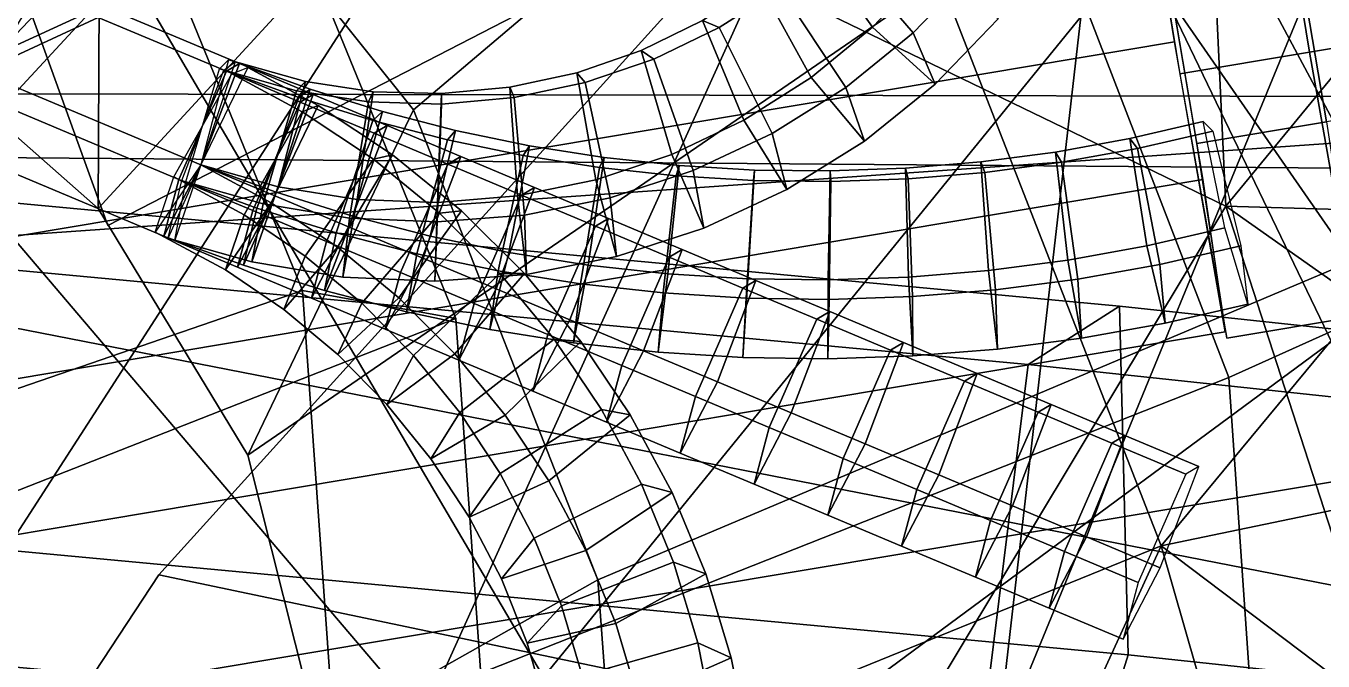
# Model space of a CAD drawing. Header units: metres. Extents: x -219 to 389, y -251 to 301.
# Drawn here: x 95.13 to 100.92, y 32.91 to 35.75 of the extents above; entities that cross this region are included whole.
import ezdxf

# ---------------------------------------------------------------- set-up
doc = ezdxf.new("R2010")
doc.units = ezdxf.units.M

msp = doc.modelspace()

# ---------------------------------------------------------------- linework, layer by layer
at = {"layer": 'Breeder_1InfInt', "color": 3}
for points in [[(100.8583, 35.63, 412.1877), (101.4373, 35.7271, 412.1829), (101.1797, 37.2982, 412.9151), (100.6006, 37.201, 412.9199)], [(100.2792, 35.5328, 412.1924), (100.8583, 35.63, 412.1877), (100.6006, 37.201, 412.9199), (100.0216, 37.1038, 412.9246)], [(100.647, 37.01021, 414.6612), (101.226, 37.1073, 414.6564), (101.5127, 35.4166, 415.0166), (100.9337, 35.3194, 415.0214)], [(100.0679, 36.913, 414.6659), (100.647, 37.01021, 414.6612), (100.9337, 35.3194, 415.0214), (100.3546, 35.2222, 415.0262)], [(101.0672, 34.4495, 413.5061), (101.6463, 34.5467, 413.5013), (101.4373, 35.7271, 412.1829), (100.8583, 35.63, 412.1877)], [(100.4882, 34.3523, 413.5109), (101.0672, 34.4495, 413.5061), (100.8583, 35.63, 412.1877), (100.2792, 35.5328, 412.1924)], [(100.3546, 35.2222, 415.0262), (100.9337, 35.3194, 415.0214), (101.0672, 34.4495, 413.5061), (100.4882, 34.3523, 413.5109)]]:
    msp.add_3dface(points, dxfattribs=at)
at = {"layer": 'Breeder_1Pdncle', "color": 3}
for points in [[(94.249, 34.6688, 412.2276), (100.255, 35.676, 412.1711), (100.0118, 37.1689, 413.0558), (93.9066, 36.1446, 413.1082)], [(93.8194, 35.7584, 414.8153), (100.086, 36.8106, 414.7696), (100.3809, 35.06169, 414.9414), (94.1143, 34.0095, 414.9872)], [(94.3767, 33.3568, 413.3822), (100.4818, 34.3811, 413.3298), (100.255, 35.676, 412.1711), (94.249, 34.6688, 412.2276)], [(93.9981, 35.05682, 506.6047), (100.0098, 34.4958, 507.9724), (99.6016, 34.2354, 509.6566), (93.4327, 34.81, 508.2449)], [(94.1327, 33.4916, 505.8283), (100.0477, 32.939, 507.169), (100.0098, 34.4958, 507.9724), (93.9981, 35.05682, 506.6047)], [(94.1143, 34.0095, 414.9872), (100.3809, 35.06169, 414.9414), (100.4818, 34.3811, 413.3298), (94.3767, 33.3568, 413.3822)], [(93.4327, 34.81, 508.2449), (99.6016, 34.2354, 509.6566), (99.3843, 32.4826, 509.8929), (93.2154, 33.05723, 508.4812)], [(100.0098, 34.4958, 507.9724), (106.117, 33.843, 508.7472), (105.8695, 33.5666, 510.4598), (99.6016, 34.2354, 509.6566)], [(100.0477, 32.939, 507.169), (106.0562, 32.2961, 507.9263), (106.117, 33.843, 508.7472), (100.0098, 34.4958, 507.9724)], [(99.6016, 34.2354, 509.6566), (105.8695, 33.5666, 510.4598), (105.6522, 31.8138, 510.6961), (99.3843, 32.4826, 509.8929)], [(93.6517, 32.2629, 506.9814), (99.6633, 31.7019, 508.3491), (100.0477, 32.939, 507.169), (94.1327, 33.4916, 505.8283)], [(93.2154, 33.05723, 508.4812), (99.3843, 32.4826, 509.8929), (99.6633, 31.7019, 508.3491), (93.6517, 32.2629, 506.9814)], [(99.6633, 31.7019, 508.3491), (105.7706, 31.04918, 509.1239), (106.0562, 32.2961, 507.9263), (100.0477, 32.939, 507.169)]]:
    msp.add_3dface(points, dxfattribs=at)
at = {"layer": 'Breeder_2Pdcel', "color": 3}
for points in [[(95.4594, 37.1189, 279.1281), (96.8562, 35.373, 278.8528), (100.8908, 38.7902, 278.7493), (98.3202, 41.5888, 279.3263)], [(93.1229, 40.8844, 292.4341), (95.601, 37.9803, 292.033), (91.8893, 34.8314, 294.0421), (90.5624, 36.6393, 294.275)], [(102.6667, 39.3596, 283.7932), (104.2934, 35.888, 283.6002), (100.4981, 34.1779, 286.8251), (99.687, 36.2806, 286.8926)], [(100.8908, 38.7902, 278.7493), (102.525, 35.321, 278.5776), (104.2934, 35.888, 283.6002), (102.6667, 39.3596, 283.7932)], [(96.4848, 39.2518, 287.7234), (98.3022, 38.03042, 287.202), (95.4484, 34.9323, 283.9677), (94.499, 35.7678, 284.2077)], [(96.8562, 35.373, 278.8528), (97.6792, 33.2741, 278.8193), (102.525, 35.321, 278.5776), (100.8908, 38.7902, 278.7493)], [(94.499, 35.7678, 284.2077), (95.4484, 34.9323, 283.9677), (95.4594, 37.1189, 279.1281), (93.63, 38.3365, 279.6155)], [(90.7948, 35.03288, 285.5795), (91.4962, 32.8916, 285.4561), (96.3618, 34.566, 286.4638), (94.9144, 38.1066, 286.7238)], [(94.9144, 38.1066, 286.7238), (96.3618, 34.566, 286.4638), (97.04556, 34.4402, 291.7504), (95.601, 37.9803, 292.033)], [(98.3022, 38.03042, 287.202), (99.687, 36.2806, 286.8926), (96.1165, 33.8308, 283.8568), (95.4484, 34.9323, 283.9677)], [(95.601, 37.9803, 292.033), (97.04556, 34.4402, 291.7504), (92.586, 32.691, 293.8827), (91.8893, 34.8314, 294.0421)], [(95.4484, 34.9323, 283.9677), (96.1165, 33.8308, 283.8568), (96.8562, 35.373, 278.8528), (95.4594, 37.1189, 279.1281)], [(99.687, 36.2806, 286.8926), (100.4981, 34.1779, 286.8251), (96.4337, 32.5717, 283.8873), (96.1165, 33.8308, 283.8568)], [(104.2934, 35.888, 283.6002), (104.8217, 32.09769, 283.8299), (100.652, 31.9338, 287.0049), (100.4981, 34.1779, 286.8251)], [(96.1165, 33.8308, 283.8568), (96.4337, 32.5717, 283.8873), (97.6792, 33.2741, 278.8193), (96.8562, 35.373, 278.8528)], [(97.6792, 33.2741, 278.8193), (97.8451, 31.03392, 279.0332), (103.0608, 31.5331, 278.8288), (102.525, 35.321, 278.5776)], [(91.4962, 32.8916, 285.4561), (91.4958, 30.6334, 285.4207), (96.6322, 30.7483, 286.3495), (96.3618, 34.566, 286.4638)], [(96.3618, 34.566, 286.4638), (96.6322, 30.7483, 286.3495), (97.3131, 30.623, 291.6134), (97.04556, 34.4402, 291.7504)], [(97.04556, 34.4402, 291.7504), (97.3131, 30.623, 291.6134), (92.581, 30.4337, 293.8113), (92.586, 32.691, 293.8827)], [(100.4981, 34.1779, 286.8251), (100.652, 31.9338, 287.0049), (96.3649, 31.2801, 284.0573), (96.4337, 32.5717, 283.8873)], [(96.4337, 32.5717, 283.8873), (96.3649, 31.2801, 284.0573), (97.8451, 31.03392, 279.0332), (97.6792, 33.2741, 278.8193)]]:
    msp.add_3dface(points, dxfattribs=at)
at = {"layer": 'Breeder_2Petal1', "color": 3}
for points in [[(104.0259, 45.1153, 292.2428), (95.0755, 35.4446, 286.4247), (88.2699, 41.3648, 283.7372)], [(104.0259, 45.1153, 292.2428), (88.2699, 41.3648, 283.7372), (95.0755, 35.4446, 286.4247)], [(104.0259, 45.1153, 292.2428), (89.628, 41.1973, 281.6592), (94.5604, 35.1626, 287.7541)], [(104.0259, 45.1153, 292.2428), (94.5604, 35.1626, 287.7541), (89.628, 41.1973, 281.6592)], [(104.0259, 45.1153, 292.2428), (94.5604, 35.1626, 287.7541), (103.8352, 35.08947, 293.6631)], [(104.0259, 45.1153, 292.2428), (103.8352, 35.08947, 293.6631), (94.5604, 35.1626, 287.7541)], [(104.0259, 45.1153, 292.2428), (104.3804, 35.4267, 292.6844), (95.0755, 35.4446, 286.4247)], [(104.0259, 45.1153, 292.2428), (95.0755, 35.4446, 286.4247), (104.3804, 35.4267, 292.6844)], [(91.4986, 44.8854, 301.8002), (96.07574, 39.1257, 306.9357), (93.9843, 35.5103, 302.1451)], [(91.4986, 44.8854, 301.8002), (93.9843, 35.5103, 302.1451), (96.07574, 39.1257, 306.9357)], [(91.4986, 44.8854, 301.8002), (93.429, 34.9812, 302.667), (96.08646, 39.08697, 306.6717)], [(91.4986, 44.8854, 301.8002), (96.08646, 39.08697, 306.6717), (93.429, 34.9812, 302.667)], [(108.0463, 41.5695, 268.7387), (97.1095, 40.3727, 278.1063), (101.5514, 33.9672, 270.3487)], [(108.0463, 41.5695, 268.7387), (101.5514, 33.9672, 270.3487), (97.1095, 40.3727, 278.1063)], [(108.0463, 41.5695, 268.7387), (101.3133, 34.6702, 269.8596), (98.5594, 39.8174, 279.435)], [(108.0463, 41.5695, 268.7387), (98.5594, 39.8174, 279.435), (101.3133, 34.6702, 269.8596)], [(87.29, 26.2128, 287.8246), (91.947, 34.7953, 290.5125), (95.3416, 29.6211, 289.2236)], [(87.29, 26.2128, 287.8246), (95.3416, 29.6211, 289.2236), (91.947, 34.7953, 290.5125)], [(87.29, 26.2128, 287.8246), (95.3839, 30.08412, 287.8474), (91.7882, 34.1333, 291.1746)], [(87.29, 26.2128, 287.8246), (91.7882, 34.1333, 291.1746), (95.3839, 30.08412, 287.8474)]]:
    msp.add_3dface(points, dxfattribs=at)
at = {"layer": 'Breeder_Intrnd', "color": 3}
for points in [[(93.4677, 35.6099, 570.7051), (95.08864, 35.752, 574.0858), (97.2027, 39.2392, 572.9256), (95.5818, 39.09717, 569.5449)], [(91.7781, 35.5201, 567.3564), (93.4677, 35.6099, 570.7051), (95.5818, 39.09717, 569.5449), (93.8922, 39.00738, 566.1962)]]:
    msp.add_3dface(points, dxfattribs=at)
at = {"layer": 'Breeder_Leaf', "color": 3}
for points in [[(110.5234, 10.5476, 159.4825), (70.7771, 30.3066, 162.018), (74.215, 72.4017, 145.376)], [(110.5234, 10.5476, 159.4825), (74.215, 72.4017, 145.376), (70.7771, 30.3066, 162.018)], [(110.5234, 10.5476, 159.4825), (74.215, 72.4017, 145.376), (117.512, 59.8459, 134.8215)], [(110.5234, 10.5476, 159.4825), (117.512, 59.8459, 134.8215), (74.215, 72.4017, 145.376)], [(76.4675, 35.7063, 318.9532), (93.1628, 72.253, 307.1909), (99.6429, 42.6068, 320.7919)], [(76.4675, 35.7063, 318.9532), (99.6429, 42.6068, 320.7919), (93.1628, 72.253, 307.1909)], [(107.801, 31.9138, 263.0807), (60.1286, 41.2266, 243.3285), (86.6703, 61.02448, 245.9122)], [(107.801, 31.9138, 263.0807), (86.6703, 61.02448, 245.9122), (60.1286, 41.2266, 243.3285)], [(86.6703, 61.02448, 245.9122), (135.7924, 56.9503, 270.3163), (107.801, 31.9138, 263.0807)], [(86.6703, 61.02448, 245.9122), (107.801, 31.9138, 263.0807), (135.7924, 56.9503, 270.3163)], [(64.6376, 27.05163, 240.926), (89.3968, 58.9489, 235.7808), (117.9598, 46.3033, 232.3393)], [(64.6376, 27.05163, 240.926), (117.9598, 46.3033, 232.3393), (89.3968, 58.9489, 235.7808)], [(90.468, 53.04407, 380.0245), (109.0443, 55.1086, 379.2359), (94.5404, 32.6387, 388.6955)], [(90.468, 53.04407, 380.0245), (94.5404, 32.6387, 388.6955), (109.0443, 55.1086, 379.2359)], [(94.5404, 32.6387, 388.6955), (109.0443, 55.1086, 379.2359), (112.5063, 35.6411, 385.5618)], [(94.5404, 32.6387, 388.6955), (112.5063, 35.6411, 385.5618), (109.0443, 55.1086, 379.2359)], [(131.3316, 29.9135, 341.9463), (99.6429, 42.6068, 320.7919), (125.6851, 50.3975, 322.9221)], [(131.3316, 29.9135, 341.9463), (125.6851, 50.3975, 322.9221), (99.6429, 42.6068, 320.7919)], [(88.2083, 45.08953, 387.438), (113.9166, 50.06366, 394.8825), (102.2814, 35.3157, 397.216)], [(88.2083, 45.08953, 387.438), (102.2814, 35.3157, 397.216), (113.9166, 50.06366, 394.8825)], [(104.5222, 46.65, 338.9871), (88.4807, 30.6492, 333.61), (72.9556, 40.1587, 318.3163)], [(104.5222, 46.65, 338.9871), (72.9556, 40.1587, 318.3163), (88.4807, 30.6492, 333.61)], [(64.6376, 27.05163, 240.926), (117.9598, 46.3033, 232.3393), (91.9022, 9.04292, 234.9747)], [(64.6376, 27.05163, 240.926), (91.9022, 9.04292, 234.9747), (117.9598, 46.3033, 232.3393)], [(117.9598, 46.3033, 232.3393), (147.309, 22.6553, 229.5163), (91.9022, 9.04292, 234.9747)], [(117.9598, 46.3033, 232.3393), (91.9022, 9.04292, 234.9747), (147.309, 22.6553, 229.5163)], [(102.2814, 35.3157, 397.216), (77.1054, 33.5536, 391.1637), (88.2083, 45.08953, 387.438)], [(102.2814, 35.3157, 397.216), (88.2083, 45.08953, 387.438), (77.1054, 33.5536, 391.1637)], [(105.9366, 19.3501, 337.1167), (76.4675, 35.7063, 318.9532), (99.6429, 42.6068, 320.7919)], [(105.9366, 19.3501, 337.1167), (99.6429, 42.6068, 320.7919), (76.4675, 35.7063, 318.9532)], [(99.6429, 42.6068, 320.7919), (131.3316, 29.9135, 341.9463), (105.9366, 19.3501, 337.1167)], [(99.6429, 42.6068, 320.7919), (105.9366, 19.3501, 337.1167), (131.3316, 29.9135, 341.9463)], [(100.4847, 34.9429, 562.3307), (100.1987, 41.03746, 556.7949), (106.265, 41.9649, 555.1234)], [(100.4847, 34.9429, 562.3307), (106.265, 41.9649, 555.1234), (100.1987, 41.03746, 556.7949)], [(100.4847, 34.9429, 562.3307), (106.265, 41.9649, 555.1234), (107.0295, 34.7508, 560.8101)], [(100.4847, 34.9429, 562.3307), (107.0295, 34.7508, 560.8101), (106.265, 41.9649, 555.1234)], [(76.8401, 24.7406, 318.1459), (82.5022, 41.5858, 305.8627), (101.4896, 40.1043, 311.843)], [(76.8401, 24.7406, 318.1459), (101.4896, 40.1043, 311.843), (82.5022, 41.5858, 305.8627)], [(88.4024, 41.4142, 479.4906), (99.07629, 37.4688, 482.803), (83.08712, 30.0538, 486.3207)], [(88.4024, 41.4142, 479.4906), (83.08712, 30.0538, 486.3207), (99.07629, 37.4688, 482.803)], [(107.801, 31.9138, 263.0807), (79.9142, 18.414, 255.5167), (60.1286, 41.2266, 243.3285)], [(107.801, 31.9138, 263.0807), (60.1286, 41.2266, 243.3285), (79.9142, 18.414, 255.5167)], [(100.4847, 34.9429, 562.3307), (96.9968, 36.6303, 557.7651), (100.1987, 41.03746, 556.7949)], [(100.4847, 34.9429, 562.3307), (100.1987, 41.03746, 556.7949), (96.9968, 36.6303, 557.7651)], [(76.8401, 24.7406, 318.1459), (101.4896, 40.1043, 311.843), (117.9613, 24.2035, 310.3039)], [(76.8401, 24.7406, 318.1459), (117.9613, 24.2035, 310.3039), (101.4896, 40.1043, 311.843)], [(99.6703, 37.01009, 561.8816), (95.4911, 34.8563, 558.173), (93.6456, 39.9611, 557.0998)], [(99.6703, 37.01009, 561.8816), (93.6456, 39.9611, 557.0998), (95.4911, 34.8563, 558.173)], [(83.01095, 38.7295, 484.7519), (96.05299, 36.1076, 495.7287), (85.2186, 31.1326, 494.4281)], [(83.01095, 38.7295, 484.7519), (85.2186, 31.1326, 494.4281), (96.05299, 36.1076, 495.7287)], [(100.1956, 33.4252, 562.6696), (98.9551, 36.6065, 557.7504), (104.215, 38.28, 557.3643)], [(100.1956, 33.4252, 562.6696), (104.215, 38.28, 557.3643), (98.9551, 36.6065, 557.7504)], [(100.1956, 33.4252, 562.6696), (104.215, 38.28, 557.3643), (109.8394, 35.4286, 556.5336)], [(100.1956, 33.4252, 562.6696), (109.8394, 35.4286, 556.5336), (104.215, 38.28, 557.3643)], [(83.08712, 30.0538, 486.3207), (99.07629, 37.4688, 482.803), (94.1034, 26.4901, 488.0688)], [(83.08712, 30.0538, 486.3207), (94.1034, 26.4901, 488.0688), (99.07629, 37.4688, 482.803)], [(99.07629, 37.4688, 482.803), (108.9688, 30.758, 486.8783), (94.1034, 26.4901, 488.0688)], [(99.07629, 37.4688, 482.803), (94.1034, 26.4901, 488.0688), (108.9688, 30.758, 486.8783)], [(99.6703, 37.01009, 561.8816), (105.0954, 35.7755, 565.4146), (101.8087, 32.5655, 563.162)], [(99.6703, 37.01009, 561.8816), (101.8087, 32.5655, 563.162), (105.0954, 35.7755, 565.4146)], [(105.9366, 19.3501, 337.1167), (83.6347, 16.5263, 331.041), (76.4675, 35.7063, 318.9532)], [(105.9366, 19.3501, 337.1167), (76.4675, 35.7063, 318.9532), (83.6347, 16.5263, 331.041)], [(117.6989, 21.5018, 397.6809), (94.5404, 32.6387, 388.6955), (112.5063, 35.6411, 385.5618)], [(117.6989, 21.5018, 397.6809), (112.5063, 35.6411, 385.5618), (94.5404, 32.6387, 388.6955)], [(100.1956, 33.4252, 562.6696), (109.8394, 35.4286, 556.5336), (105.5336, 29.3933, 562.0109)], [(100.1956, 33.4252, 562.6696), (105.5336, 29.3933, 562.0109), (109.8394, 35.4286, 556.5336)], [(102.2814, 35.3157, 397.216), (89.5982, 25.946, 397.9339), (77.1054, 33.5536, 391.1637)], [(102.2814, 35.3157, 397.216), (77.1054, 33.5536, 391.1637), (89.5982, 25.946, 397.9339)], [(97.9181, 31.4499, 563.1299), (92.2276, 32.6098, 566.246), (94.6322, 35.312, 562.6271)], [(97.9181, 31.4499, 563.1299), (94.6322, 35.312, 562.6271), (92.2276, 32.6098, 566.246)], [(100.4847, 34.9429, 562.3307), (102.0125, 30.2268, 566.6739), (97.9432, 30.7157, 563.6107)], [(100.4847, 34.9429, 562.3307), (97.9432, 30.7157, 563.6107), (102.0125, 30.2268, 566.6739)], [(108.4081, 29.3559, 566.6471), (100.4847, 34.9429, 562.3307), (107.0295, 34.7508, 560.8101)], [(108.4081, 29.3559, 566.6471), (107.0295, 34.7508, 560.8101), (100.4847, 34.9429, 562.3307)], [(108.4081, 29.3559, 566.6471), (102.0125, 30.2268, 566.6739), (100.4847, 34.9429, 562.3307)], [(108.4081, 29.3559, 566.6471), (100.4847, 34.9429, 562.3307), (102.0125, 30.2268, 566.6739)], [(100.1956, 33.4252, 562.6696), (98.1271, 28.912, 567.0043), (95.5316, 31.5288, 563.4552)], [(100.1956, 33.4252, 562.6696), (95.5316, 31.5288, 563.4552), (98.1271, 28.912, 567.0043)], [(102.7608, 24.4862, 567.7822), (98.1271, 28.912, 567.0043), (100.1956, 33.4252, 562.6696)], [(102.7608, 24.4862, 567.7822), (100.1956, 33.4252, 562.6696), (98.1271, 28.912, 567.0043)], [(102.7608, 24.4862, 567.7822), (100.1956, 33.4252, 562.6696), (105.5336, 29.3933, 562.0109)], [(102.7608, 24.4862, 567.7822), (105.5336, 29.3933, 562.0109), (100.1956, 33.4252, 562.6696)]]:
    msp.add_3dface(points, dxfattribs=at)
at = {"layer": 'Breeder_Petiole', "color": 3}
for points in [[(98.9067, 35.742, 561.7067), (99.1505, 35.998, 561.6476), (98.8388, 36.3509, 561.8906), (98.6331, 36.1303, 561.9415)], [(98.7412, 36.1198, 562.4601), (98.9611, 36.3536, 562.4062), (99.3561, 35.9948, 562.4816), (99.08846, 35.7166, 562.5458)], [(98.6326, 35.5171, 561.7593), (98.9067, 35.742, 561.7067), (98.6331, 36.1303, 561.9415), (98.4013, 35.936, 561.9869)], [(98.4937, 35.914, 562.5082), (98.7412, 36.1198, 562.4601), (99.08846, 35.7166, 562.5458), (98.7878, 35.4726, 562.6029)], [(94.8434, 35.5738, 561.7864), (95.9074, 35.1266, 561.8733), (96.07955, 35.5788, 562.0894), (94.9944, 36.03473, 561.9999)], [(94.9944, 36.03473, 561.9999), (96.07955, 35.5788, 562.0894), (96.0216, 35.5445, 562.6151), (94.9023, 36.01442, 562.5214)], [(94.9023, 36.01442, 562.5214), (96.0216, 35.5445, 562.6151), (95.8095, 35.06125, 562.7241), (94.6903, 35.5311, 562.6305)], [(99.1865, 35.4877, 562.0781), (99.4684, 35.7791, 562.0107), (99.1505, 35.998, 561.6476), (98.9067, 35.742, 561.7067)], [(99.08846, 35.7166, 562.5458), (99.3561, 35.9948, 562.4816), (99.4684, 35.7791, 562.0107), (99.1865, 35.4877, 562.0781)], [(98.3323, 35.3267, 561.8044), (98.6326, 35.5171, 561.7593), (98.4013, 35.936, 561.9869), (98.1468, 35.7709, 562.0259)], [(98.1468, 35.7709, 562.0259), (98.4013, 35.936, 561.9869), (98.4937, 35.914, 562.5082), (98.2221, 35.7395, 562.5496)], [(98.2221, 35.7395, 562.5496), (98.4937, 35.914, 562.5082), (98.7878, 35.4726, 562.6029), (98.4587, 35.2663, 562.6519)], [(98.01035, 35.1737, 561.8416), (98.3323, 35.3267, 561.8044), (98.1468, 35.7709, 562.0259), (97.8734, 35.6375, 562.0582)], [(97.8734, 35.6375, 562.0582), (98.1468, 35.7709, 562.0259), (98.2221, 35.7395, 562.5496), (97.9306, 35.5988, 562.5837)], [(97.9306, 35.5988, 562.5837), (98.2221, 35.7395, 562.5496), (98.4587, 35.2663, 562.6519), (98.1062, 35.101, 562.692)], [(98.8701, 35.2323, 562.1378), (99.1865, 35.4877, 562.0781), (98.9067, 35.742, 561.7067), (98.6326, 35.5171, 561.7593)], [(98.7878, 35.4726, 562.6029), (99.08846, 35.7166, 562.5458), (99.1865, 35.4877, 562.0781), (98.8701, 35.2323, 562.1378)], [(97.6715, 35.06044, 561.8701), (98.01035, 35.1737, 561.8416), (97.8734, 35.6375, 562.0582), (97.5854, 35.5379, 562.0832)], [(97.5854, 35.5379, 562.0832), (97.8734, 35.6375, 562.0582), (97.9306, 35.5988, 562.5837), (97.6236, 35.4941, 562.6099)], [(94.6565, 35.2644, 562.1738), (95.7416, 34.8085, 562.2633), (95.9074, 35.1266, 561.8733), (94.8434, 35.5738, 561.7864)], [(95.9074, 35.1266, 561.8733), (96.2517, 35.02864, 561.8915), (96.3742, 35.4982, 562.1042), (96.02995, 35.5962, 562.0861)], [(95.9074, 35.1266, 561.8733), (96.2435, 35.00419, 561.897), (96.396, 35.464, 562.1116), (96.05997, 35.5865, 562.0879)], [(95.9074, 35.1266, 561.8733), (96.237, 34.9882, 561.9006), (96.409, 35.4404, 562.1167), (96.07955, 35.5788, 562.0894)], [(96.02995, 35.5962, 562.0861), (96.3742, 35.4982, 562.1042), (96.3347, 35.4574, 562.6311), (95.9904, 35.5554, 562.6129)], [(96.05997, 35.5865, 562.0879), (96.396, 35.464, 562.1116), (96.3453, 35.4268, 562.6378), (96.00932, 35.5493, 562.6141)], [(96.07955, 35.5788, 562.0894), (96.409, 35.4404, 562.1167), (96.3511, 35.4061, 562.6423), (96.0216, 35.5445, 562.6151)], [(97.6236, 35.4941, 562.6099), (97.9306, 35.5988, 562.5837), (98.1062, 35.101, 562.692), (97.7355, 34.9792, 562.7228)], [(94.6903, 35.5311, 562.6305), (95.8095, 35.06125, 562.7241), (95.7416, 34.8085, 562.2633), (94.6565, 35.2644, 562.1738)], [(96.04537, 35.5331, 562.6173), (96.3594, 35.3639, 562.6516), (96.09991, 34.9033, 562.7561), (95.7858, 35.07261, 562.7219)], [(96.0216, 35.5445, 562.6151), (96.3511, 35.4061, 562.6423), (96.139, 34.9228, 562.7514), (95.8095, 35.06125, 562.7241)], [(96.00932, 35.5493, 562.6141), (96.3453, 35.4268, 562.6378), (96.1578, 34.9339, 562.7488), (95.8218, 35.05643, 562.7251)], [(95.9904, 35.5554, 562.6129), (96.3347, 35.4574, 562.6311), (96.1849, 34.9523, 562.7444), (95.8407, 35.05033, 562.7263)], [(95.9074, 35.1266, 561.8733), (96.2215, 34.9574, 561.9075), (96.4315, 35.3915, 562.1273), (96.1174, 35.5607, 562.093)], [(96.1174, 35.5607, 562.093), (96.4315, 35.3915, 562.1273), (96.3594, 35.3639, 562.6516), (96.04537, 35.5331, 562.6173)], [(97.3209, 34.9885, 561.8895), (97.6715, 35.06044, 561.8701), (97.5854, 35.5379, 562.0832), (97.2869, 35.4734, 562.1005)], [(97.2869, 35.4734, 562.1005), (97.5854, 35.5379, 562.0832), (97.6236, 35.4941, 562.6099), (97.3057, 35.4268, 562.6281)], [(98.524, 35.01668, 562.1891), (98.8701, 35.2323, 562.1378), (98.6326, 35.5171, 561.7593), (98.3323, 35.3267, 561.8044)], [(96.3347, 35.4574, 562.6311), (96.6564, 35.4083, 562.6387), (96.5711, 34.889, 562.7545), (96.1849, 34.9523, 562.7444)], [(96.2435, 35.00419, 561.897), (96.5852, 34.8979, 561.917), (96.7178, 35.3645, 562.1303), (96.396, 35.464, 562.1116)], [(96.2517, 35.02864, 561.8915), (96.6056, 34.9724, 561.9003), (96.6767, 35.4534, 562.1111), (96.3742, 35.4982, 562.1042)], [(96.3742, 35.4982, 562.1042), (96.6767, 35.4534, 562.1111), (96.6564, 35.4083, 562.6387), (96.3347, 35.4574, 562.6311)], [(96.396, 35.464, 562.1116), (96.7178, 35.3645, 562.1303), (96.6745, 35.3248, 562.657), (96.3453, 35.4268, 562.6378)], [(96.6056, 34.9724, 561.9003), (96.9638, 34.959, 561.8997), (96.9824, 35.4451, 562.1098), (96.6767, 35.4534, 562.1111)], [(96.6767, 35.4534, 562.1111), (96.9824, 35.4451, 562.1098), (96.9817, 35.3981, 562.6377), (96.6564, 35.4083, 562.6387)], [(96.9638, 34.959, 561.8997), (97.3209, 34.9885, 561.8895), (97.2869, 35.4734, 562.1005), (96.9824, 35.4451, 562.1098)], [(96.9824, 35.4451, 562.1098), (97.2869, 35.4734, 562.1005), (97.3057, 35.4268, 562.6281), (96.9817, 35.3981, 562.6377)], [(97.3057, 35.4268, 562.6281), (97.6236, 35.4941, 562.6099), (97.7355, 34.9792, 562.7228), (97.3522, 34.9026, 562.7436)], [(98.4587, 35.2663, 562.6519), (98.7878, 35.4726, 562.6029), (98.8701, 35.2323, 562.1378), (98.524, 35.01668, 562.1891)], [(96.3511, 35.4061, 562.6423), (96.6806, 35.2677, 562.6696), (96.4686, 34.7844, 562.7787), (96.139, 34.9228, 562.7514)], [(96.3453, 35.4268, 562.6378), (96.6745, 35.3248, 562.657), (96.5121, 34.8235, 562.7696), (96.1578, 34.9339, 562.7488)], [(96.237, 34.9882, 561.9006), (96.5665, 34.8498, 561.9279), (96.7385, 35.302, 562.144), (96.409, 35.4404, 562.1167)], [(96.409, 35.4404, 562.1167), (96.7385, 35.302, 562.144), (96.6806, 35.2677, 562.6696), (96.3511, 35.4061, 562.6423)], [(96.6564, 35.4083, 562.6387), (96.9817, 35.3981, 562.6377), (96.9621, 34.8723, 562.7542), (96.5711, 34.889, 562.7545)], [(96.9817, 35.3981, 562.6377), (97.3057, 35.4268, 562.6281), (97.3522, 34.9026, 562.7436), (96.9621, 34.8723, 562.7542)], [(96.3594, 35.3639, 562.6516), (96.6776, 35.1518, 562.6952), (96.373, 34.7185, 562.7942), (96.09991, 34.9033, 562.7561)], [(96.2215, 34.9574, 561.9075), (96.5172, 34.7589, 561.9484), (96.763, 35.1714, 562.1726), (96.4315, 35.3915, 562.1273)], [(96.4315, 35.3915, 562.1273), (96.763, 35.1714, 562.1726), (96.6776, 35.1518, 562.6952), (96.3594, 35.3639, 562.6516)], [(96.5852, 34.8979, 561.917), (96.9318, 34.8082, 561.9333), (97.04417, 35.2806, 562.1456), (96.7178, 35.3645, 562.1303)], [(96.7178, 35.3645, 562.1303), (97.04417, 35.2806, 562.1456), (97.00849, 35.2387, 562.6727), (96.6745, 35.3248, 562.657)], [(96.6745, 35.3248, 562.657), (97.00849, 35.2387, 562.6727), (96.8714, 34.7301, 562.7866), (96.5121, 34.8235, 562.7696)], [(96.5665, 34.8498, 561.9279), (96.896, 34.7114, 561.9551), (97.06807, 35.1636, 562.1713), (96.7385, 35.302, 562.144)], [(96.7385, 35.302, 562.144), (97.06807, 35.1636, 562.1713), (97.01012, 35.1293, 562.6969), (96.6806, 35.2677, 562.6696)], [(96.9318, 34.8082, 561.9333), (97.2825, 34.7351, 561.9459), (97.3743, 35.2123, 562.1573), (97.04417, 35.2806, 562.1456)], [(97.04417, 35.2806, 562.1456), (97.3743, 35.2123, 562.1573), (97.3463, 35.1687, 562.6847), (97.00849, 35.2387, 562.6727)], [(98.1533, 34.844, 562.231), (98.524, 35.01668, 562.1891), (98.3323, 35.3267, 561.8044), (98.01035, 35.1737, 561.8416)], [(100.1315, 34.7648, 561.9105), (100.4802, 34.8451, 561.8892), (100.3838, 35.3203, 562.1029), (100.0557, 35.2443, 562.123)], [(100.0557, 35.2443, 562.123), (100.3838, 35.3203, 562.1029), (100.4259, 35.2774, 562.6294), (100.0901, 35.1998, 562.65)], [(100.0901, 35.1998, 562.65), (100.4259, 35.2774, 562.6294), (100.5507, 34.7653, 562.7415), (100.1891, 34.6823, 562.7635)], [(96.6806, 35.2677, 562.6696), (97.01012, 35.1293, 562.6969), (96.7981, 34.646, 562.806), (96.4686, 34.7844, 562.7787)], [(97.00849, 35.2387, 562.6727), (97.3463, 35.1687, 562.6847), (97.235, 34.6541, 562.7997), (96.8714, 34.7301, 562.7866)], [(98.1062, 35.101, 562.692), (98.4587, 35.2663, 562.6519), (98.524, 35.01668, 562.1891), (98.1533, 34.844, 562.231)], [(99.7791, 34.7013, 561.9281), (100.1315, 34.7648, 561.9105), (100.0557, 35.2443, 562.123), (99.7242, 35.184, 562.1398)], [(99.7242, 35.184, 562.1398), (100.0557, 35.2443, 562.123), (100.0901, 35.1998, 562.65), (99.7508, 35.1383, 562.6671)], [(96.5172, 34.7589, 561.9484), (96.7916, 34.5332, 561.9956), (97.07102, 34.9207, 562.225), (96.763, 35.1714, 562.1726)], [(96.763, 35.1714, 562.1726), (97.07102, 34.9207, 562.225), (96.973, 34.9104, 562.7457), (96.6776, 35.1518, 562.6952)], [(96.896, 34.7114, 561.9551), (97.2255, 34.573, 561.9824), (97.3975, 35.02529, 562.1985), (97.06807, 35.1636, 562.1713)], [(97.06807, 35.1636, 562.1713), (97.3975, 35.02529, 562.1985), (97.3396, 34.9909, 562.7242), (97.01012, 35.1293, 562.6969)], [(97.3463, 35.1687, 562.6847), (97.6871, 35.1149, 562.6932), (97.6019, 34.5956, 562.809), (97.235, 34.6541, 562.7997)], [(97.2825, 34.7351, 561.9459), (97.6364, 34.679, 561.9548), (97.7075, 35.16, 562.1655), (97.3743, 35.2123, 562.1573)], [(97.3743, 35.2123, 562.1573), (97.7075, 35.16, 562.1655), (97.6871, 35.1149, 562.6932), (97.3463, 35.1687, 562.6847)], [(97.7637, 34.7171, 562.2631), (98.1533, 34.844, 562.231), (98.01035, 35.1737, 561.8416), (97.6715, 35.06044, 561.8701)], [(99.424, 34.6548, 561.942), (99.7791, 34.7013, 561.9281), (99.7242, 35.184, 562.1398), (99.39, 35.1397, 562.153)], [(99.39, 35.1397, 562.153), (99.7242, 35.184, 562.1398), (99.7508, 35.1383, 562.6671), (99.4088, 35.09319, 562.6805)], [(99.7508, 35.1383, 562.6671), (100.0901, 35.1998, 562.65), (100.1891, 34.6823, 562.7635), (99.8237, 34.6168, 562.7817)], [(95.7037, 34.8266, 562.2597), (96.01781, 34.6574, 562.2939), (96.2215, 34.9574, 561.9075), (95.9074, 35.1266, 561.8733)], [(95.7416, 34.8085, 562.2633), (96.07111, 34.6701, 562.2906), (96.237, 34.9882, 561.9006), (95.9074, 35.1266, 561.8733)], [(95.7611, 34.8009, 562.2648), (96.09721, 34.6784, 562.2885), (96.2435, 35.00419, 561.897), (95.9074, 35.1266, 561.8733)], [(95.7912, 34.7911, 562.2667), (96.1354, 34.6931, 562.2849), (96.2517, 35.02864, 561.8915), (95.9074, 35.1266, 561.8733)], [(96.6776, 35.1518, 562.6952), (96.973, 34.9104, 562.7457), (96.6263, 34.5084, 562.8381), (96.373, 34.7185, 562.7942)], [(97.01012, 35.1293, 562.6969), (97.3396, 34.9909, 562.7242), (97.1276, 34.5076, 562.8333), (96.7981, 34.646, 562.806)], [(97.6871, 35.1149, 562.6932), (98.03034, 35.07757, 562.698), (97.9712, 34.5547, 562.8143), (97.6019, 34.5956, 562.809)], [(97.6364, 34.679, 561.9548), (97.9927, 34.6399, 561.9598), (98.04287, 35.1237, 562.1702), (97.7075, 35.16, 562.1655)], [(97.7075, 35.16, 562.1655), (98.04287, 35.1237, 562.1702), (98.03034, 35.07757, 562.698), (97.6871, 35.1149, 562.6932)], [(97.9927, 34.6399, 561.9598), (98.3504, 34.6178, 561.9611), (98.3796, 35.1034, 562.1713), (98.04287, 35.1237, 562.1702)], [(98.04287, 35.1237, 562.1702), (98.3796, 35.1034, 562.1713), (98.3749, 35.05667, 562.6991), (98.03034, 35.07757, 562.698)], [(98.3504, 34.6178, 561.9611), (98.7088, 34.613, 561.9585), (98.7169, 35.09941, 562.1687), (98.3796, 35.1034, 562.1713)], [(98.3796, 35.1034, 562.1713), (98.7169, 35.09941, 562.1687), (98.72, 35.05231, 562.6965), (98.3749, 35.05667, 562.6991)], [(98.7088, 34.613, 561.9585), (99.06699, 34.6253, 561.9521), (99.05402, 35.1115, 562.1627), (98.7169, 35.09941, 562.1687)], [(98.7169, 35.09941, 562.1687), (99.05402, 35.1115, 562.1627), (99.06502, 35.0645, 562.6904), (98.72, 35.05231, 562.6965)], [(99.06699, 34.6253, 561.9521), (99.424, 34.6548, 561.942), (99.39, 35.1397, 562.153), (99.05402, 35.1115, 562.1627)], [(99.05402, 35.1115, 562.1627), (99.39, 35.1397, 562.153), (99.4088, 35.09319, 562.6805), (99.06502, 35.0645, 562.6904)], [(99.4088, 35.09319, 562.6805), (99.7508, 35.1383, 562.6671), (99.8237, 34.6168, 562.7817), (99.4554, 34.5689, 562.7961)], [(95.7858, 35.07261, 562.7219), (96.09991, 34.9033, 562.7561), (96.01781, 34.6574, 562.2939), (95.7037, 34.8266, 562.2597)], [(95.8095, 35.06125, 562.7241), (96.139, 34.9228, 562.7514), (96.07111, 34.6701, 562.2906), (95.7416, 34.8085, 562.2633)], [(95.8218, 35.05643, 562.7251), (96.1578, 34.9339, 562.7488), (96.09721, 34.6784, 562.2885), (95.7611, 34.8009, 562.2648)], [(95.8407, 35.05033, 562.7263), (96.1849, 34.9523, 562.7444), (96.1354, 34.6931, 562.2849), (95.7912, 34.7911, 562.2667)], [(97.3611, 34.6377, 562.2847), (97.7637, 34.7171, 562.2631), (97.6715, 35.06044, 561.8701), (97.3209, 34.9885, 561.8895)], [(97.7355, 34.9792, 562.7228), (98.1062, 35.101, 562.692), (98.1533, 34.844, 562.231), (97.7637, 34.7171, 562.2631)], [(98.03034, 35.07757, 562.698), (98.3749, 35.05667, 562.6991), (98.3421, 34.5315, 562.8156), (97.9712, 34.5547, 562.8143)], [(98.3749, 35.05667, 562.6991), (98.72, 35.05231, 562.6965), (98.7137, 34.5262, 562.813), (98.3421, 34.5315, 562.8156)], [(98.72, 35.05231, 562.6965), (99.06502, 35.0645, 562.6904), (99.08517, 34.5386, 562.8065), (98.7137, 34.5262, 562.813)], [(99.06502, 35.0645, 562.6904), (99.4088, 35.09319, 562.6805), (99.4554, 34.5689, 562.7961), (99.08517, 34.5386, 562.8065)], [(96.07111, 34.6701, 562.2906), (96.4006, 34.5317, 562.3179), (96.5665, 34.8498, 561.9279), (96.237, 34.9882, 561.9006)], [(96.09721, 34.6784, 562.2885), (96.4588, 34.5654, 562.3098), (96.5852, 34.8979, 561.917), (96.2435, 35.00419, 561.897)], [(96.1354, 34.6931, 562.2849), (96.5407, 34.6256, 562.2957), (96.6056, 34.9724, 561.9003), (96.2517, 35.02864, 561.8915)], [(96.9513, 34.607, 562.2956), (97.3611, 34.6377, 562.2847), (97.3209, 34.9885, 561.8895), (96.9638, 34.959, 561.8997)], [(97.3396, 34.9909, 562.7242), (97.6691, 34.8525, 562.7515), (97.4571, 34.3692, 562.8605), (97.1276, 34.5076, 562.8333)], [(97.2255, 34.573, 561.9824), (97.555, 34.4346, 562.0097), (97.727, 34.8868, 562.2258), (97.3975, 35.02529, 562.1985)], [(97.3975, 35.02529, 562.1985), (97.727, 34.8868, 562.2258), (97.6691, 34.8525, 562.7515), (97.3396, 34.9909, 562.7242)], [(96.01781, 34.6574, 562.2939), (96.2775, 34.4806, 562.3304), (96.5172, 34.7589, 561.9484), (96.2215, 34.9574, 561.9075)], [(96.1578, 34.9339, 562.7488), (96.5121, 34.8235, 562.7696), (96.4588, 34.5654, 562.3098), (96.09721, 34.6784, 562.2885)], [(96.1849, 34.9523, 562.7444), (96.5711, 34.889, 562.7545), (96.5407, 34.6256, 562.2957), (96.1354, 34.6931, 562.2849)], [(96.5407, 34.6256, 562.2957), (96.9513, 34.607, 562.2956), (96.9638, 34.959, 561.8997), (96.6056, 34.9724, 561.9003)], [(97.3522, 34.9026, 562.7436), (97.7355, 34.9792, 562.7228), (97.7637, 34.7171, 562.2631), (97.3611, 34.6377, 562.2847)], [(96.09991, 34.9033, 562.7561), (96.373, 34.7185, 562.7942), (96.2775, 34.4806, 562.3304), (96.01781, 34.6574, 562.2939)], [(96.139, 34.9228, 562.7514), (96.4686, 34.7844, 562.7787), (96.4006, 34.5317, 562.3179), (96.07111, 34.6701, 562.2906)], [(96.4588, 34.5654, 562.3098), (96.8257, 34.4699, 562.3272), (96.9318, 34.8082, 561.9333), (96.5852, 34.8979, 561.917)], [(96.5711, 34.889, 562.7545), (96.9621, 34.8723, 562.7542), (96.9513, 34.607, 562.2956), (96.5407, 34.6256, 562.2957)], [(96.973, 34.9104, 562.7457), (97.2429, 34.642, 562.8023), (96.8574, 34.2751, 562.8875), (96.6263, 34.5084, 562.8381)], [(96.7916, 34.5332, 561.9956), (97.04208, 34.2823, 562.0486), (97.3523, 34.6417, 562.2838), (97.07102, 34.9207, 562.225)], [(96.9621, 34.8723, 562.7542), (97.3522, 34.9026, 562.7436), (97.3611, 34.6377, 562.2847), (96.9513, 34.607, 562.2956)], [(97.07102, 34.9207, 562.225), (97.3523, 34.6417, 562.2838), (97.2429, 34.642, 562.8023), (96.973, 34.9104, 562.7457)], [(97.555, 34.4346, 562.0097), (97.8845, 34.2962, 562.037), (98.05659, 34.7484, 562.2531), (97.727, 34.8868, 562.2258)], [(97.727, 34.8868, 562.2258), (98.05659, 34.7484, 562.2531), (97.9986, 34.7141, 562.7787), (97.6691, 34.8525, 562.7515)], [(96.4006, 34.5317, 562.3179), (96.7301, 34.3933, 562.3452), (96.896, 34.7114, 561.9551), (96.5665, 34.8498, 561.9279)], [(96.5121, 34.8235, 562.7696), (96.8714, 34.7301, 562.7866), (96.8257, 34.4699, 562.3272), (96.4588, 34.5654, 562.3098)], [(97.6691, 34.8525, 562.7515), (97.9986, 34.7141, 562.7787), (97.7866, 34.2308, 562.8878), (97.4571, 34.3692, 562.8605)], [(100.2134, 34.4195, 562.304), (100.5827, 34.5041, 562.2816), (100.4802, 34.8451, 561.8892), (100.1315, 34.7648, 561.9105)], [(96.2775, 34.4806, 562.3304), (96.5184, 34.2798, 562.3724), (96.7916, 34.5332, 561.9956), (96.5172, 34.7589, 561.9484)], [(96.4686, 34.7844, 562.7787), (96.7981, 34.646, 562.806), (96.7301, 34.3933, 562.3452), (96.4006, 34.5317, 562.3179)], [(96.8257, 34.4699, 562.3272), (97.1969, 34.3921, 562.3406), (97.2825, 34.7351, 561.9459), (96.9318, 34.8082, 561.9333)], [(99.8403, 34.3528, 562.3226), (100.2134, 34.4195, 562.304), (100.1315, 34.7648, 561.9105), (99.7791, 34.7013, 561.9281)], [(100.1891, 34.6823, 562.7635), (100.5507, 34.7653, 562.7415), (100.5827, 34.5041, 562.2816), (100.2134, 34.4195, 562.304)], [(96.373, 34.7185, 562.7942), (96.6263, 34.5084, 562.8381), (96.5184, 34.2798, 562.3724), (96.2775, 34.4806, 562.3304)], [(96.7301, 34.3933, 562.3452), (97.05963, 34.2549, 562.3724), (97.2255, 34.573, 561.9824), (96.896, 34.7114, 561.9551)], [(96.8714, 34.7301, 562.7866), (97.235, 34.6541, 562.7997), (97.1969, 34.3921, 562.3406), (96.8257, 34.4699, 562.3272)], [(97.1969, 34.3921, 562.3406), (97.5715, 34.3322, 562.3502), (97.6364, 34.679, 561.9548), (97.2825, 34.7351, 561.9459)], [(97.9986, 34.7141, 562.7787), (98.3281, 34.5757, 562.806), (98.1161, 34.09247, 562.9151), (97.7866, 34.2308, 562.8878)], [(97.8845, 34.2962, 562.037), (98.214, 34.1578, 562.0643), (98.386, 34.6101, 562.2804), (98.05659, 34.7484, 562.2531)], [(98.05659, 34.7484, 562.2531), (98.386, 34.6101, 562.2804), (98.3281, 34.5757, 562.806), (97.9986, 34.7141, 562.7787)], [(99.4642, 34.304, 562.3372), (99.8403, 34.3528, 562.3226), (99.7791, 34.7013, 561.9281), (99.424, 34.6548, 561.942)], [(96.7981, 34.646, 562.806), (97.1276, 34.5076, 562.8333), (97.05963, 34.2549, 562.3724), (96.7301, 34.3933, 562.3452)], [(97.2429, 34.642, 562.8023), (97.4845, 34.349, 562.8647), (97.06405, 34.02094, 562.9416), (96.8574, 34.2751, 562.8875)], [(97.04208, 34.2823, 562.0486), (97.2662, 34.00877, 562.1069), (97.6044, 34.3373, 562.3486), (97.3523, 34.6417, 562.2838)], [(97.235, 34.6541, 562.7997), (97.6019, 34.5956, 562.809), (97.5715, 34.3322, 562.3502), (97.1969, 34.3921, 562.3406)], [(97.3523, 34.6417, 562.2838), (97.6044, 34.3373, 562.3486), (97.4845, 34.349, 562.8647), (97.2429, 34.642, 562.8023)], [(97.5715, 34.3322, 562.3502), (97.9487, 34.2902, 562.3556), (97.9927, 34.6399, 561.9598), (97.6364, 34.679, 561.9548)], [(97.9487, 34.2902, 562.3556), (98.3274, 34.2664, 562.357), (98.3504, 34.6178, 561.9611), (97.9927, 34.6399, 561.9598)], [(99.08614, 34.2733, 562.3478), (99.4642, 34.304, 562.3372), (99.424, 34.6548, 561.942), (99.06699, 34.6253, 561.9521)], [(99.8237, 34.6168, 562.7817), (100.1891, 34.6823, 562.7635), (100.2134, 34.4195, 562.304), (99.8403, 34.3528, 562.3226)], [(97.6019, 34.5956, 562.809), (97.9712, 34.5547, 562.8143), (97.9487, 34.2902, 562.3556), (97.5715, 34.3322, 562.3502)], [(98.214, 34.1578, 562.0643), (98.5435, 34.01947, 562.0916), (98.7156, 34.4717, 562.3077), (98.386, 34.6101, 562.2804)], [(98.3274, 34.2664, 562.357), (98.7069, 34.2608, 562.3544), (98.7088, 34.613, 561.9585), (98.3504, 34.6178, 561.9611)], [(98.386, 34.6101, 562.2804), (98.7156, 34.4717, 562.3077), (98.6576, 34.4373, 562.8333), (98.3281, 34.5757, 562.806)], [(98.7069, 34.2608, 562.3544), (99.08614, 34.2733, 562.3478), (99.06699, 34.6253, 561.9521), (98.7088, 34.613, 561.9585)], [(99.4554, 34.5689, 562.7961), (99.8237, 34.6168, 562.7817), (99.8403, 34.3528, 562.3226), (99.4642, 34.304, 562.3372)], [(96.5184, 34.2798, 562.3724), (96.7379, 34.05705, 562.4195), (97.04208, 34.2823, 562.0486), (96.7916, 34.5332, 561.9956)], [(97.05963, 34.2549, 562.3724), (97.3891, 34.1165, 562.3997), (97.555, 34.4346, 562.0097), (97.2255, 34.573, 561.9824)], [(97.9712, 34.5547, 562.8143), (98.3421, 34.5315, 562.8156), (98.3274, 34.2664, 562.357), (97.9487, 34.2902, 562.3556)], [(98.3281, 34.5757, 562.806), (98.6576, 34.4373, 562.8333), (98.4456, 33.954, 562.9424), (98.1161, 34.09247, 562.9151)], [(98.3421, 34.5315, 562.8156), (98.7137, 34.5262, 562.813), (98.7069, 34.2608, 562.3544), (98.3274, 34.2664, 562.357)], [(98.7137, 34.5262, 562.813), (99.08517, 34.5386, 562.8065), (99.08614, 34.2733, 562.3478), (98.7069, 34.2608, 562.3544)], [(99.08517, 34.5386, 562.8065), (99.4554, 34.5689, 562.7961), (99.4642, 34.304, 562.3372), (99.08614, 34.2733, 562.3478)], [(96.6263, 34.5084, 562.8381), (96.8574, 34.2751, 562.8875), (96.7379, 34.05705, 562.4195), (96.5184, 34.2798, 562.3724)], [(97.1276, 34.5076, 562.8333), (97.4571, 34.3692, 562.8605), (97.3891, 34.1165, 562.3997), (97.05963, 34.2549, 562.3724)], [(98.5435, 34.01947, 562.0916), (98.873, 33.881, 562.1188), (99.0451, 34.3333, 562.335), (98.7156, 34.4717, 562.3077)], [(98.7156, 34.4717, 562.3077), (99.0451, 34.3333, 562.335), (98.9871, 34.2989, 562.8606), (98.6576, 34.4373, 562.8333)], [(97.3891, 34.1165, 562.3997), (97.7186, 33.9781, 562.427), (97.8845, 34.2962, 562.037), (97.555, 34.4346, 562.0097)], [(98.6576, 34.4373, 562.8333), (98.9871, 34.2989, 562.8606), (98.7751, 33.8156, 562.9697), (98.4456, 33.954, 562.9424)], [(97.4571, 34.3692, 562.8605), (97.7866, 34.2308, 562.8878), (97.7186, 33.9781, 562.427), (97.3891, 34.1165, 562.3997)], [(97.4845, 34.349, 562.8647), (97.6956, 34.03445, 562.9322), (97.2441, 33.7482, 563.0001), (97.06405, 34.02094, 562.9416)], [(97.2662, 34.00877, 562.1069), (97.4618, 33.7151, 562.1699), (97.8247, 34.0103, 562.4188), (97.6044, 34.3373, 562.3486)], [(97.6044, 34.3373, 562.3486), (97.8247, 34.0103, 562.4188), (97.6956, 34.03445, 562.9322), (97.4845, 34.349, 562.8647)], [(97.7186, 33.9781, 562.427), (98.04815, 33.8397, 562.4543), (98.214, 34.1578, 562.0643), (97.8845, 34.2962, 562.037)], [(98.9871, 34.2989, 562.8606), (99.3166, 34.1605, 562.8879), (99.1046, 33.6772, 562.9969), (98.7751, 33.8156, 562.9697)], [(98.873, 33.881, 562.1188), (99.2025, 33.7426, 562.1461), (99.3746, 34.1949, 562.3622), (99.0451, 34.3333, 562.335)], [(99.0451, 34.3333, 562.335), (99.3746, 34.1949, 562.3622), (99.3166, 34.1605, 562.8879), (98.9871, 34.2989, 562.8606)], [(96.7379, 34.05705, 562.4195), (96.9341, 33.8143, 562.4712), (97.2662, 34.00877, 562.1069), (97.04208, 34.2823, 562.0486)], [(96.8574, 34.2751, 562.8875), (97.06405, 34.02094, 562.9416), (96.9341, 33.8143, 562.4712), (96.7379, 34.05705, 562.4195)], [(97.7866, 34.2308, 562.8878), (98.1161, 34.09247, 562.9151), (98.04815, 33.8397, 562.4543), (97.7186, 33.9781, 562.427)], [(99.2025, 33.7426, 562.1461), (99.532, 33.6042, 562.1734), (99.7041, 34.05651, 562.3895), (99.3746, 34.1949, 562.3622)], [(99.3746, 34.1949, 562.3622), (99.7041, 34.05651, 562.3895), (99.6461, 34.02214, 562.9152), (99.3166, 34.1605, 562.8879)], [(98.04815, 33.8397, 562.4543), (98.3776, 33.7013, 562.4816), (98.5435, 34.01947, 562.0916), (98.214, 34.1578, 562.0643)], [(99.3166, 34.1605, 562.8879), (99.6461, 34.02214, 562.9152), (99.4341, 33.5388, 563.0242), (99.1046, 33.6772, 562.9969)], [(98.1161, 34.09247, 562.9151), (98.4456, 33.954, 562.9424), (98.3776, 33.7013, 562.4816), (98.04815, 33.8397, 562.4543)], [(97.06405, 34.02094, 562.9416), (97.2441, 33.7482, 563.0001), (97.105, 33.554, 562.5271), (96.9341, 33.8143, 562.4712)], [(96.9341, 33.8143, 562.4712), (97.105, 33.554, 562.5271), (97.4618, 33.7151, 562.1699), (97.2662, 34.00877, 562.1069)], [(97.6956, 34.03445, 562.9322), (97.8742, 33.7012, 563.0042), (97.3961, 33.4596, 563.0624), (97.2441, 33.7482, 563.0001)], [(97.4618, 33.7151, 562.1699), (97.627, 33.4042, 562.237), (98.01125, 33.6638, 562.4936), (97.8247, 34.0103, 562.4188)], [(97.8247, 34.0103, 562.4188), (98.01125, 33.6638, 562.4936), (97.8742, 33.7012, 563.0042), (97.6956, 34.03445, 562.9322)], [(98.3776, 33.7013, 562.4816), (98.7071, 33.563, 562.5089), (98.873, 33.881, 562.1188), (98.5435, 34.01947, 562.0916)], [(99.6461, 34.02214, 562.9152), (99.9756, 33.8837, 562.9424), (99.7636, 33.4004, 563.0515), (99.4341, 33.5388, 563.0242)], [(99.532, 33.6042, 562.1734), (99.8615, 33.4658, 562.2007), (100.0336, 33.9181, 562.4168), (99.7041, 34.05651, 562.3895)], [(99.7041, 34.05651, 562.3895), (100.0336, 33.9181, 562.4168), (99.9756, 33.8837, 562.9424), (99.6461, 34.02214, 562.9152)], [(98.4456, 33.954, 562.9424), (98.7751, 33.8156, 562.9697), (98.7071, 33.563, 562.5089), (98.3776, 33.7013, 562.4816)], [(99.8615, 33.4658, 562.2007), (100.1911, 33.3274, 562.228), (100.3631, 33.7797, 562.4441), (100.0336, 33.9181, 562.4168)], [(100.0336, 33.9181, 562.4168), (100.3631, 33.7797, 562.4441), (100.3052, 33.7453, 562.9697), (99.9756, 33.8837, 562.9424)], [(98.7071, 33.563, 562.5089), (99.03667, 33.4246, 562.5361), (99.2025, 33.7426, 562.1461), (98.873, 33.881, 562.1188)], [(99.9756, 33.8837, 562.9424), (100.3052, 33.7453, 562.9697), (100.0932, 33.262, 563.0788), (99.7636, 33.4004, 563.0515)], [(98.7751, 33.8156, 562.9697), (99.1046, 33.6772, 562.9969), (99.03667, 33.4246, 562.5361), (98.7071, 33.563, 562.5089)], [(97.2441, 33.7482, 563.0001), (97.3961, 33.4596, 563.0624), (97.249, 33.2787, 562.5865), (97.105, 33.554, 562.5271)], [(97.105, 33.554, 562.5271), (97.249, 33.2787, 562.5865), (97.627, 33.4042, 562.237), (97.4618, 33.7151, 562.1699)], [(99.03667, 33.4246, 562.5361), (99.3661, 33.2862, 562.5634), (99.532, 33.6042, 562.1734), (99.2025, 33.7426, 562.1461)], [(97.8742, 33.7012, 563.0042), (98.01856, 33.3525, 563.0798), (97.5183, 33.158, 563.128), (97.3961, 33.4596, 563.0624)], [(97.627, 33.4042, 562.237), (97.7603, 33.07907, 562.3076), (98.1621, 33.3012, 562.5723), (98.01125, 33.6638, 562.4936)], [(98.01125, 33.6638, 562.4936), (98.1621, 33.3012, 562.5723), (98.01856, 33.3525, 563.0798), (97.8742, 33.7012, 563.0042)], [(99.1046, 33.6772, 562.9969), (99.4341, 33.5388, 563.0242), (99.3661, 33.2862, 562.5634), (99.03667, 33.4246, 562.5361)], [(99.3661, 33.2862, 562.5634), (99.6956, 33.1478, 562.5907), (99.8615, 33.4658, 562.2007), (99.532, 33.6042, 562.1734)], [(99.4341, 33.5388, 563.0242), (99.7636, 33.4004, 563.0515), (99.6956, 33.1478, 562.5907), (99.3661, 33.2862, 562.5634)], [(97.3961, 33.4596, 563.0624), (97.5183, 33.158, 563.128), (97.3647, 32.991, 562.649), (97.249, 33.2787, 562.5865)], [(99.6956, 33.1478, 562.5907), (100.0252, 33.00941, 562.618), (100.1911, 33.3274, 562.228), (99.8615, 33.4658, 562.2007)], [(97.249, 33.2787, 562.5865), (97.3647, 32.991, 562.649), (97.7603, 33.07907, 562.3076), (97.627, 33.4042, 562.237)], [(99.7636, 33.4004, 563.0515), (100.0932, 33.262, 563.0788), (100.0252, 33.00941, 562.618), (99.6956, 33.1478, 562.5907)], [(98.01856, 33.3525, 563.0798), (98.1272, 32.9918, 563.1586), (97.6097, 32.8461, 563.1961), (97.5183, 33.158, 563.128)], [(98.1621, 33.3012, 562.5723), (98.2758, 32.926, 562.6542), (98.1272, 32.9918, 563.1586), (98.01856, 33.3525, 563.0798)], [(97.7603, 33.07907, 562.3076), (97.8603, 32.7428, 562.381), (98.2758, 32.926, 562.6542), (98.1621, 33.3012, 562.5723)], [(97.5183, 33.158, 563.128), (97.6097, 32.8461, 563.1961), (97.451, 32.6937, 562.714), (97.3647, 32.991, 562.649)], [(97.3647, 32.991, 562.649), (97.451, 32.6937, 562.714), (97.8603, 32.7428, 562.381), (97.7603, 33.07907, 562.3076)], [(98.1272, 32.9918, 563.1586), (98.1991, 32.6226, 563.2396), (97.6694, 32.5271, 563.2661), (97.6097, 32.8461, 563.1961)], [(98.2758, 32.926, 562.6542), (98.3514, 32.5418, 562.7385), (98.1991, 32.6226, 563.2396), (98.1272, 32.9918, 563.1586)], [(97.8603, 32.7428, 562.381), (97.9261, 32.3986, 562.4565), (98.3514, 32.5418, 562.7385), (98.2758, 32.926, 562.6542)]]:
    msp.add_3dface(points, dxfattribs=at)
at = {"layer": 'Breeder_Stipule', "color": 3}
for points in [[(103.1637, 41.523, 598.3997), (95.719, 33.2962, 595.8068), (99.4605, 32.512, 601.6567)], [(103.1637, 41.523, 598.3997), (99.4605, 32.512, 601.6567), (95.719, 33.2962, 595.8068)], [(99.4605, 32.512, 601.6567), (99.8365, 35.7883, 607.4391), (103.1637, 41.523, 598.3997)], [(99.4605, 32.512, 601.6567), (103.1637, 41.523, 598.3997), (99.8365, 35.7883, 607.4391)], [(99.4605, 32.512, 601.6567), (95.5575, 30.5289, 608.9144), (99.8365, 35.7883, 607.4391)], [(99.4605, 32.512, 601.6567), (99.8365, 35.7883, 607.4391), (95.5575, 30.5289, 608.9144)], [(99.4605, 32.512, 601.6567), (95.719, 33.2962, 595.8068), (92.465, 28.3494, 598.7461)], [(99.4605, 32.512, 601.6567), (92.465, 28.3494, 598.7461), (95.719, 33.2962, 595.8068)]]:
    msp.add_3dface(points, dxfattribs=at)

doc.saveas('drawing.dxf')
